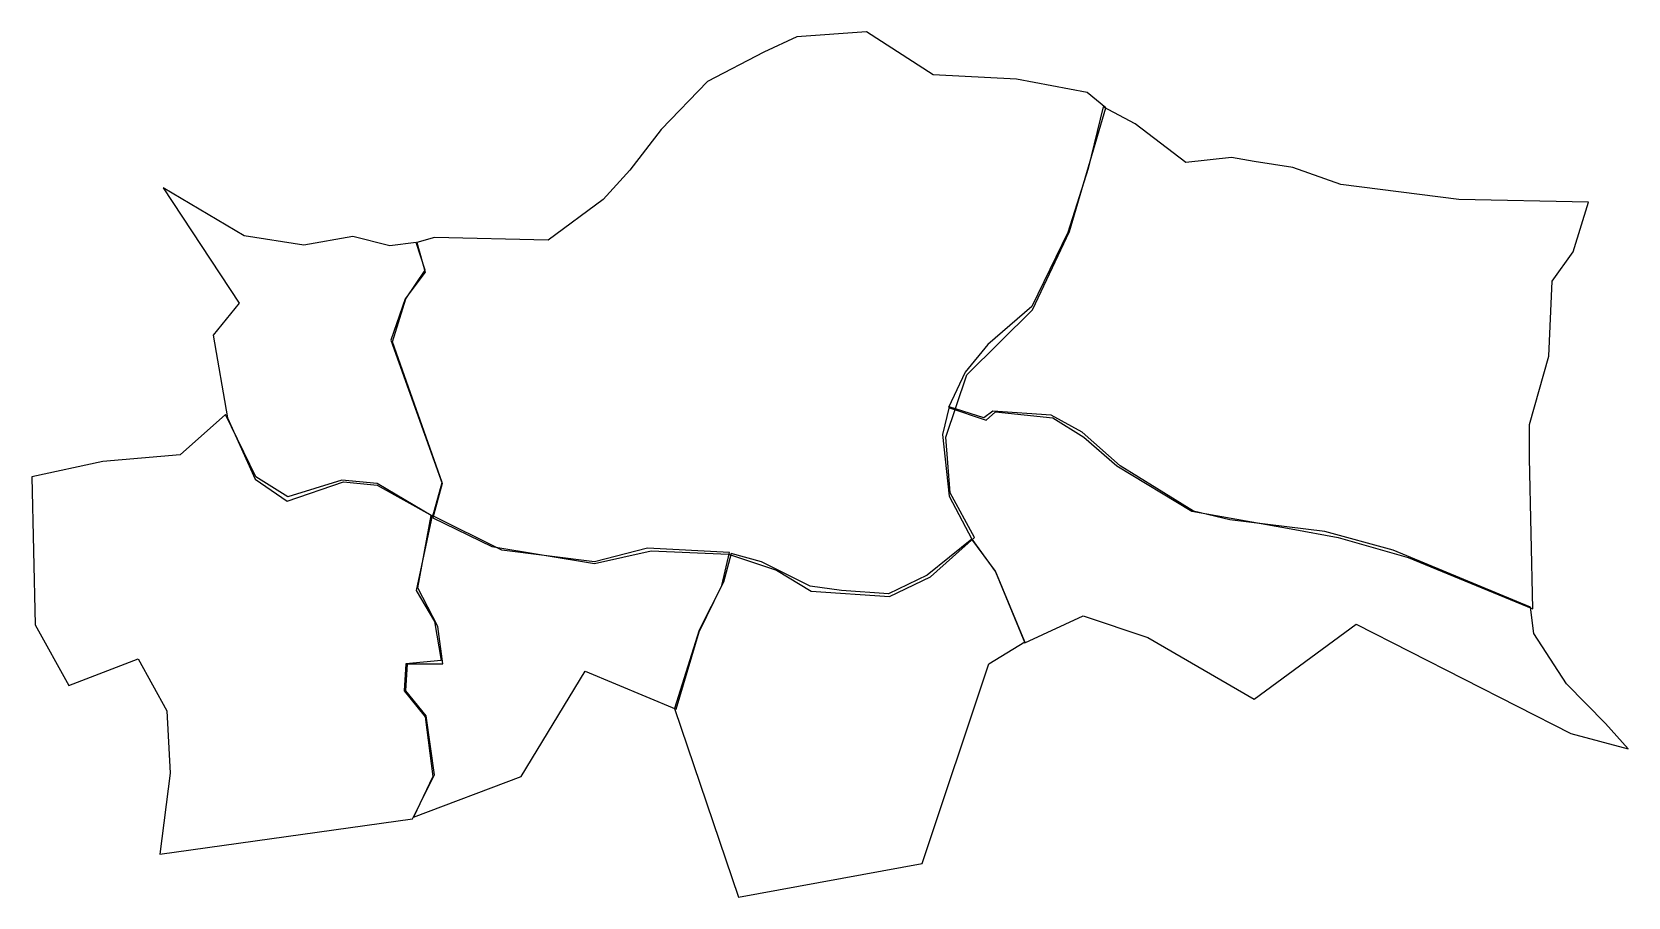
# Model space of a CAD drawing. Extents: x -165 to 601, y 256 to 671.
import ezdxf

# ---------------------------------------------------------------- set-up
doc = ezdxf.new("R2010")
doc.units = 0
doc.layers.add('Layer_1', color=7, linetype='CONTINUOUS')

msp = doc.modelspace()

# ---------------------------------------------------------------- linework, layer by layer
at = {"layer": 'Layer_1', "color": 7}
for points in [[(19.79899, 569.726036), (23.8396, 555.5839), (14.142136, 542.653948), (7.273098, 522.854956), (31.920821, 454.164588), (27.47615, 437.598084), (55.760421, 423.860012), (105.055864, 415.778788), (132.127952, 421.8397), (169.301568, 420.22346), (192.333048, 412.5463), (208.899544, 402.444772), (246.477224, 400.020412), (266.276208, 409.313812), (287.287384, 428.304676), (275.569616, 449.719916), (273.549312, 476.38794), (283.650832, 506.28846), (315.167592, 537.401156), (332.94628, 574.978828), (350.320904, 634.375796), (341.43156, 641.6489), (307.490432, 648.113876), (267.488392, 650.13418), (235.567576, 670.741292), (202.030512, 668.316924), (186.272128, 661.043828), (159.20004, 646.901692), (136.976688, 623.870212), (122.026424, 604.475284), (109.096472, 590.333148), (82.832512, 570.93822), (28.284271, 572.150404), (19.79899, 569.726036)], [(349.10872, 634.77986), (341.835624, 605.283404), (332.13816, 574.574772), (314.763536, 539.017396), (293.75236, 520.834652), (282.842712, 507.500636), (274.761496, 490.530076), (292.94424, 484.469164), (297.388912, 488.509772), (324.865056, 485.681348), (339.81532, 476.38794), (355.573696, 462.649868), (391.535128, 440.830572), (439.214328, 432.345292), (461.841744, 428.304676), (495.378808, 418.607212), (555.17984, 393.959492), (553.563592, 466.286412), (553.563592, 482.44886), (562.857, 515.177796), (564.47324, 551.139228), (574.574768, 565.281364), (581.847864, 589.120964), (519.622472, 590.333148), (463.053928, 597.606244), (440.022448, 605.687468), (421.43564, 608.515892), (410.525992, 610.536196), (388.706696, 608.111836), (364.46304, 626.698636), (349.10872, 634.77986)], [(-101.823376, 595.990004), (-65.457885, 540.633644), (-77.983777, 525.279324), (-71.114739, 485.681348), (-57.780726, 456.184892), (-42.426407, 445.6793), (-15.354318, 454.972708), (0.808122, 453.35646), (27.47615, 438.406204), (31.920821, 454.568644), (8.08122, 522.046836), (14.546197, 542.653948), (23.8396, 556.39202), (19.394929, 569.726036), (6.869037, 568.109796), (-10.909647, 572.55446), (-34.345186, 568.513852), (-63.033519, 572.958524), (-101.823376, 595.990004)], [(275.165552, 490.93414), (271.933064, 477.600124), (275.165552, 448.103668), (286.0752, 427.496556), (297.388912, 411.73818), (311.531048, 377.797052), (339.411256, 390.727004), (370.523952, 380.22142), (421.43564, 350.724964), (470.327024, 386.686396), (573.362584, 334.15846), (600.838736, 326.885364), (589.929088, 339.007196), (571.34228, 357.99806), (555.583904, 382.241724), (553.967656, 394.767612), (488.105712, 422.243764), (455.376768, 431.133108), (409.717872, 436.789964), (392.343248, 440.830572), (357.189944, 462.649868), (339.007192, 478.812308), (324.056936, 486.893524), (296.176728, 488.913836), (291.732056, 485.681348), (275.165552, 490.93414)], [(-103.439624, 276.37774), (17.778685, 293.3483), (28.284271, 314.359476), (24.243661, 342.64374), (14.546197, 354.765572), (15.354318, 367.695524), (32.324882, 367.695524), (29.900515, 385.474212), (20.203051, 404.06102), (26.668027, 438.810268), (0.808122, 454.164588), (-16.162441, 455.780828), (-42.022346, 447.699612), (-57.376665, 457.397076), (-71.922862, 487.297588), (-93.74216, 467.90266), (-130.915768, 464.670172), (-164.856896, 457.397076), (-163.240648, 386.282332), (-147.078208, 357.18994), (-113.945208, 370.119892), (-100.207136, 345.068108), (-98.590888, 315.167596), (-103.439624, 276.37774)], [(18.182746, 294.15642), (69.902556, 313.551348), (100.611192, 364.05898), (144.249784, 345.876228), (155.159432, 383.049844), (166.06908, 405.273204), (169.705624, 421.03158), (130.511712, 423.051884), (105.055864, 416.586908), (60.609153, 422.243764), (27.072088, 438.810268), (19.394929, 402.848836), (28.284271, 387.89858), (31.516759, 369.311772), (14.546197, 367.695524), (13.738074, 354.765572), (23.8396, 342.239684), (27.47615, 313.551348), (18.182746, 294.15642)], [(170.513752, 420.627524), (166.8772, 406.889444), (155.159432, 383.857964), (143.441664, 346.280292), (174.150296, 255.770628), (262.2356, 271.933068), (294.156424, 367.695524), (311.531048, 378.201116), (297.388912, 412.142236), (286.0752, 427.496556), (264.659968, 410.121932), (246.07316, 401.232588), (223.445744, 402.848836), (208.495488, 404.86914), (185.059944, 416.586908), (170.513752, 420.627524)]]:
    msp.add_lwpolyline(points, close=True, dxfattribs=at)

doc.saveas('drawing.dxf')
